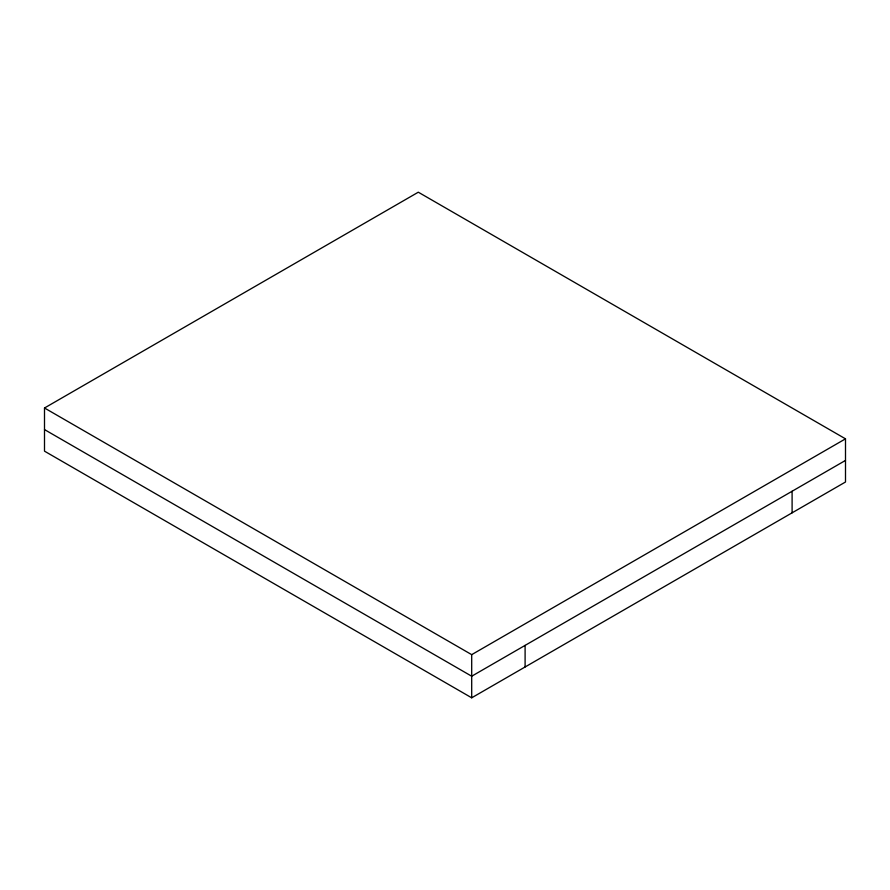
<?xml version="1.0" encoding="UTF-8"?>
<svg xmlns="http://www.w3.org/2000/svg" width="890" height="890" viewBox="0 0 890 890"><rect width="100%" height="100%" fill="white"/><g stroke="black" fill="none" stroke-linecap="round" stroke-linejoin="round"><path stroke-width="1.33" d="M44.5 407.998L418.3 192.196L845.5 438.837L845.5 482.002L471.7 697.805L44.5 451.163L44.5 407.998L471.7 654.651L845.5 438.837M845.5 460.419L471.7 676.222L44.5 429.581M792.1 491.247L792.1 512.829M525.1 645.395L525.1 666.977M471.7 654.651L471.7 697.805"/></g></svg>
